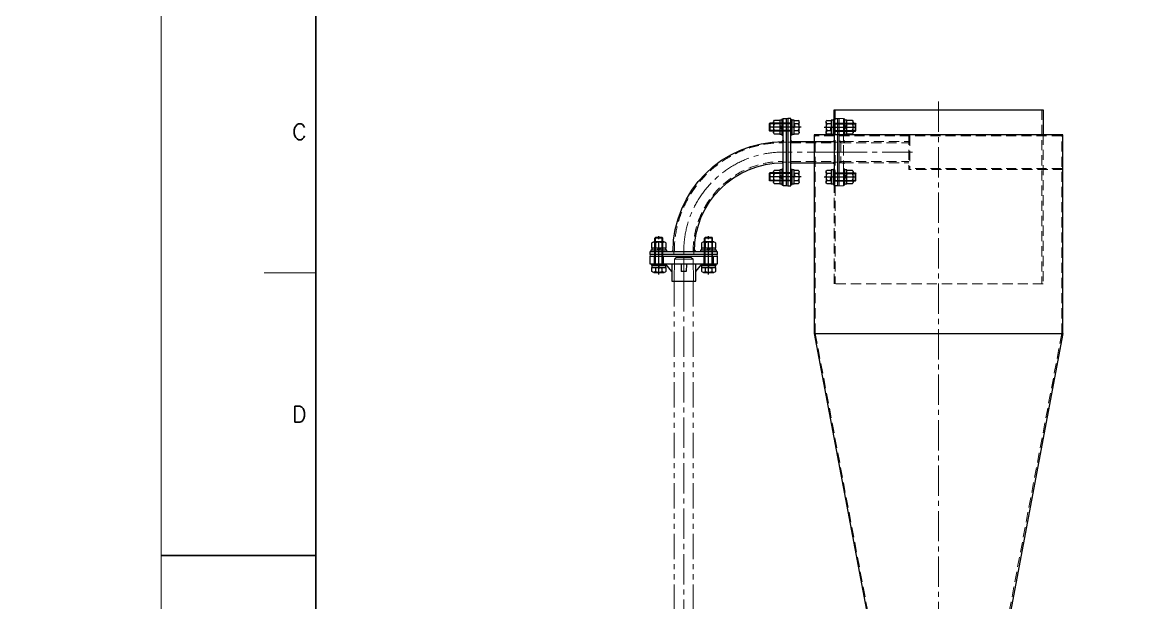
# Model space of a CAD drawing. Header units: millimetres. Extents: x 0 to 49006, y -7876 to 6995.
# Drawn here: x 10026 to 12269, y 2232 to 3399 of the extents above; entities that cross this region are included whole.
import ezdxf
from ezdxf import colors
from ezdxf.entities.mleader import LeaderData, LeaderLine
from ezdxf.enums import TextEntityAlignment as Align
from ezdxf.math import Vec2, Vec3

# ---------------------------------------------------------------- set-up
doc = ezdxf.new("R2010")
doc.units = ezdxf.units.MM
doc.header["$LTSCALE"] = 3.2
for name, pattern in [('CENTER2', [28.575, 19.05, -3.175, 3.175, -3.175]), ('HIDDEN', [9.525, 6.35, -3.175]), ('PHANTOM2', [31.75, 15.875, -3.175, 3.175, -3.175, 3.175, -3.175])]:
    doc.linetypes.add(name, pattern=pattern)
for name, color, linetype, lineweight in [('01_NORMAL', 7, 'Continuous', 25), ('04_HIDDEN', 2, 'HIDDEN', 13), ('05_CENTER', 4, 'CENTER2', 13), ('06_PHANTOM', 2, 'PHANTOM2', 13), ('08_DIM', 3, 'Continuous', 13), ('90_FRAME', 5, 'Continuous', 35)]:
    doc.layers.add(name, color=color, linetype=linetype, lineweight=lineweight)
doc.layers.add('10_DRAFT', color=8, linetype='Continuous', lineweight=0, plot=False)
doc.layers.add('91_BLANK', color=5, linetype='Continuous', lineweight=0, plot=False)
doc.styles.add('KANJI0', font='txt.shx', dxfattribs={"width": 0.9, "height": 30, "bigfont": 'bigfont'})
doc.styles.add('KSS_TXT', font='txt.shx', dxfattribs={"bigfont": 'extfont2.shx'})
doc.styles.add('KSS_TXT_L', font='txt.shx', dxfattribs={"height": 36, "bigfont": 'extfont2.shx'})
doc.styles.get("Standard").update_dxf_attribs({"font": 'txt.shx', "bigfont": 'extfont2.shx'})

# ---------------------------------------------------------------- blocks, each defined once
blk = doc.blocks.new('AM_BALLOON1')
at = {"transparency": 16777216}
blk.add_circle((0, 0), 5, dxfattribs=at)
blk.add_attdef('B_NUMBER', text='', height=3, dxfattribs=at).set_placement((0, 0), align=Align.MIDDLE_CENTER)
blk = doc.blocks.new('_OPEN')
at = {"color": 0, "linetype": 'ByBlock'}
for p, q in [((-1, 0.17), (0, 0)), ((0, 0), (-1, -0.17)), ((0, 0), (-1, 0))]:
    blk.add_line(p, q, dxfattribs=at)
blk = doc.blocks.new('A$C501F2277_1_1')
at = {"color": 0}
for p, q in [((-210, 1200), (-210, 1250)), ((-210, 1250), (210, 1250)), ((210, 1250), (210, 1200)), ((250, 1200), (-250, 1200)), ((-250, 1200), (-250, 800)), ((250, 800), (250, 1200)), ((-250, 800), (250, 800)), ((-250, 800), (-100, 6)), ((250, 800), (100, 6))]:
    blk.add_line(p, q, dxfattribs=at)
at = {"color": 3}
for points in [[(-196, 1186.3), (-198.5, 1186.3), (-198.5, 1186.3), (-196, 1183.8)], [(-191, 1186.3), (-188.5, 1186.3), (-188.5, 1186.3), (-191, 1188.9)], [(-196, 1143.6), (-198.5, 1143.6), (-198.5, 1143.6), (-196, 1146.1)], [(-191, 1143.6), (-188.5, 1143.6), (-188.5, 1143.6), (-191, 1141.1)]]:
    blk.add_lwpolyline(points, close=True, dxfattribs=at)
at = {"color": 0}
blk.add_lwpolyline([(150, 0), (-150, 0), (-150, 6), (150, 6)], close=True, dxfattribs=at)
at = {"layer": '04_HIDDEN'}
for p, q in [((-207.7, 1250), (-207.7, 900)), ((207.7, 1250), (207.7, 900)), ((247.7, 1197.7), (-247.7, 1197.7)), ((-247.7, 800.2), (-247.7, 1197.7)), ((-210, 900), (-210, 1200)), ((-60, 1200), (-60, 1130)), ((-57.7, 1197.7), (-57.7, 1132.3)), ((210, 1200), (210, 900)), ((247.7, 800.2), (247.7, 1197.7)), ((-191, 1186.3), (-200, 1186.3)), ((-196, 1186.3), (-196, 1143.6)), ((-196, 1183.8), (-60, 1183.8)), ((-191, 1186.3), (-60, 1186.3)), ((-196, 1146.1), (-60, 1146.1)), ((-191, 1143.6), (-200, 1143.6)), ((-191, 1143.6), (-60, 1143.6)), ((250, 1130), (-60, 1130)), ((247.7, 1132.3), (-57.7, 1132.3)), ((240, 1130), (240, 1132.3)), ((210, 900), (-210, 900)), ((-247.7, 800.2), (-97.7, 6.4)), ((247.7, 800.2), (97.7, 6.4)), ((-100, 6), (-97.7, 6.4)), ((-100, 0), (-100, 6)), ((100, 6), (97.7, 6.4)), ((100, 0), (100, 6))]:
    blk.add_line(p, q, dxfattribs=at)
blk.add_lwpolyline([(-191, 1232.5), (-200, 1232.5), (-200, 1097.5), (-191, 1097.5)], close=True, dxfattribs=at)
at = {"layer": '05_CENTER'}
for p, q in [((0, 1266.4), (0, -10.4)), ((-181.1, 1215), (-209.6, 1215)), ((-204.6, 1165), (-51.9, 1165)), ((-181.1, 1115), (-209.6, 1115)), ((-130, -7.8), (-130, 13.6)), ((130, -7.8), (130, 13.6))]:
    blk.add_line(p, q, dxfattribs=at)
blk = doc.blocks.new('A$C1A3C2C0C_1_1_2_1')
at = {"color": 0}
for p, q in [((-11, 1.5), (11, 1.5)), ((-11, 1.5), (-11, 0)), ((-9.8, 11), (9.8, 11)), ((-9.8, 4), (-9.8, 11)), ((9.8, 4), (-9.8, 4)), ((-9.3, 4), (-9.3, 1.5)), ((-4.9, 4), (-4.9, 11)), ((0, 1.5), (-2.5, 4)), ((0, 4), (2.5, 1.5)), ((4.9, 4), (4.9, 11)), ((9.2, 1.5), (9.2, 4)), ((9.8, 4), (9.8, 11)), ((11, 0), (11, 1.5)), ((-11, 0), (11, 0))]:
    blk.add_line(p, q, dxfattribs=at)
at = {"color": 0, "linetype": 'CENTER2'}
blk.add_line((0, -34), (0, 14), dxfattribs=at)
at = {"color": 0, "linetype": 'HIDDEN'}
for p, q in [((-5, -31), (-5, 0)), ((-4.2, -31), (-4.2, 0)), ((4.2, -31), (4.2, 0)), ((5, -31), (5, 0)), ((-5, -31), (5, -31))]:
    blk.add_line(p, q, dxfattribs=at)
at = {"layer": '10_DRAFT', "style": 'KSS_TXT_L'}
blk.add_text('BT-M10x35L,SW,PW', height=0.3, dxfattribs=at).set_placement((5.1, 10.7))
blk = doc.blocks.new('A$C5FAF1F26_1_1')
at = {"color": 3}
blk.add_lwpolyline([(-150, 3), (150, 3), (150, 0), (-150, 0)], close=True, dxfattribs=at)
for name, p in [('A$C501F2277_1_1', (0, 3)), ('A$C1A3C2C0C_1_1_2_1', (-130, 9)), ('A$C1A3C2C0C_1_1_2_1', (130, 9))]:
    blk.add_blockref(name, p)
blk = doc.blocks.new('A$C68034691_1_1')
at = {"color": 0}
for points in [[(6, 67.5), (0, 67.5), (0, -67.5), (6, -67.5)], [(138.5, -200), (138.5, -206), (273.5, -206), (273.5, -200)]]:
    blk.add_lwpolyline(points, close=True, dxfattribs=at)
at = {"color": 3}
for points in [[(6, 21.3), (8.5, 21.3), (8.5, 21.3), (6, 23.8)], [(6, -21.4), (8.5, -21.4), (8.5, -21.4), (6, -23.9)], [(184.6, -200), (184.6, -197.5), (184.6, -197.5), (182.1, -200)], [(227.4, -200), (227.3, -197.5), (227.3, -197.5), (229.9, -200)]]:
    blk.add_lwpolyline(points, close=True, dxfattribs=at)
at = {"color": 0}
for radius in [221.4, 178.7]:
    blk.add_arc((6, -200), radius, 0, 90, dxfattribs=at)
at = {"layer": '04_HIDDEN'}
for p, q in [((6, 20), (0, 20)), ((6, -20), (0, -20)), ((186, -200), (186, -206)), ((226, -200), (226, -206))]:
    blk.add_line(p, q, dxfattribs=at)
for radius in [218.9, 181.2]:
    blk.add_arc((6, -200), radius, 0, 90, dxfattribs=at)
at = {"layer": '05_CENTER'}
for p, q in [((15.9, 50), (-9.6, 50)), ((6, 0), (0, 0)), ((15.9, -50), (-9.6, -50)), ((156, -190.1), (156, -215.6)), ((206, -200), (206, -206)), ((256, -190.1), (256, -215.6))]:
    blk.add_line(p, q, dxfattribs=at)
blk.add_arc((6, -200), 200, 0, 90, dxfattribs=at)
blk = doc.blocks.new('TSフランジ-JIS10K-32mma_1_1')
at = {"color": 0}
for p, q in [((-24.2, 16), (-24.2, 50.5)), ((-24.2, 50.5), (24.2, 50.5)), ((24.2, 50.5), (24.2, 16)), ((-24.2, 31), (-36.2, 16)), ((-5.5, 16), (-5, 31)), ((5, 31), (-5, 31)), ((5.5, 16), (5, 31)), ((24.2, 31), (36.2, 16)), ((-67.5, 16), (-67.5, 0)), ((67.5, 16), (-67.5, 16)), ((-67.5, 0), (67.5, 0)), ((67.5, 0), (67.5, 16))]:
    blk.add_line(p, q, dxfattribs=at)
at = {"layer": '04_HIDDEN', "color": 0}
for p, q in [((-59.5, 0), (-59.5, 16)), ((-40.5, 0), (-40.5, 16)), ((40.5, 0), (40.5, 16)), ((59.5, 0), (59.5, 16))]:
    blk.add_line(p, q, dxfattribs=at)
at = {"layer": '05_CENTER', "color": 0}
for p, q in [((0, 0), (0, 50.5)), ((-50, -5), (-50, 21)), ((50, -5), (50, 21))]:
    blk.add_line(p, q, dxfattribs=at)
at = {"layer": '10_DRAFT'}
for p, q in [((-19.3, 50.5), (-18.8, 6.5)), ((18.8, 6.5), (19.3, 50.5)), ((-15, 2.7), (-18.8, 6.5)), ((-18.8, 6.5), (18.8, 6.5)), ((-15, 2.7), (-15, 0)), ((15, 2.7), (-15, 2.7)), ((18.8, 6.5), (15, 2.7)), ((15, 2.7), (15, 0))]:
    blk.add_line(p, q, dxfattribs=at)
blk = doc.blocks.new('M16Nza_1_1')
at = {"color": 0}
for p, q in [((-14, 2.6), (-14, 6.6)), ((-14, 6.6), (14, 6.6)), ((-13.9, 17.7), (-13.9, 6.6)), ((-10.4, 19.6), (10.4, 19.6)), ((-6.9, 6.6), (-6.9, 17.7)), ((-4, 6.6), (0, 2.6)), ((0, 6.6), (4, 2.6)), ((6.9, 17.7), (6.9, 6.6)), ((13.9, 6.6), (13.9, 17.7)), ((14, 6.6), (14, 2.6))]:
    blk.add_line(p, q, dxfattribs=at)
at = {"color": 0, "linetype": 'CENTER2'}
blk.add_line((0, 0), (0, 19.6), dxfattribs=at)
at = {"color": 0}
blk.add_lwpolyline([(-16, 2.6), (16, 2.6), (16, 0), (-16, 0)], close=True, dxfattribs=at)
for centre, radius, start, end in [((-10.4, 15.4), 4.16, 33.626, 146.374), ((0, 5.7), 13.8, 60, 120), ((10.4, 15.4), 4.16, 33.626, 146.374)]:
    blk.add_arc(centre, radius, start, end, dxfattribs=at)
at = {"layer": '10_DRAFT', "style": 'KANJI0', "width": 0.82}
blk.add_text('Ｍ１６', height=1.71, dxfattribs=at).set_placement((0.4, 6.8))
blk = doc.blocks.new('A$C3F755A23_1_1')
at = {"color": 0}
for p, q in [((-15, 0), (-15, 3)), ((-15, 3), (15, 3)), ((-15, 0), (15, 0)), ((-14, 3), (-14, 7)), ((-14, 7), (14, 7)), ((-13.8, 15.1), (-13.8, 7)), ((-10.4, 17), (10.4, 17)), ((-8, 0), (-8, -41.9)), ((-6.9, 7), (-6.9, 15.1)), ((-6.9, 0), (-6.9, -43)), ((0.7, 3), (-0.7, 7)), ((6.9, 15.1), (6.9, 7)), ((6.9, 0), (6.9, -43)), ((8, 0), (8, -41.9)), ((13.8, 7), (13.8, 15.1)), ((14, 7), (14, 3)), ((15, 3), (15, 0)), ((8, -41.9), (-8, -41.9)), ((-8, -41.9), (-6.9, -43)), ((6.9, -43), (-6.9, -43)), ((8, -41.9), (6.9, -43))]:
    blk.add_line(p, q, dxfattribs=at)
at = {"color": 0, "linetype": 'CENTER2'}
blk.add_line((0, 20.9), (0, -46), dxfattribs=at)
at = {"color": 0}
for centre, radius, start, end in [((-10.4, 12.8), 4.16, 33.626, 146.374), ((0, 3.1), 13.8, 60, 120), ((10.4, 12.8), 4.16, 33.626, 146.374)]:
    blk.add_arc(centre, radius, start, end, dxfattribs=at)
at = {"layer": '10_DRAFT', "style": 'KANJI0', "width": 0.82}
blk.add_text('M16x50', height=1, dxfattribs=at).set_placement((0.4, 7.5))
blk = doc.blocks.new('A$C68034718_1_1')
at = {"color": 0}
for p, q in [((94, 21.3), (6, 21.3)), ((94, -21.4), (6, -21.4))]:
    blk.add_line(p, q, dxfattribs=at)
for points in [[(6, 67.5), (0, 67.5), (0, -67.5), (6, -67.5)], [(94, 67.5), (100, 67.5), (100, -67.5), (94, -67.5)]]:
    blk.add_lwpolyline(points, close=True, dxfattribs=at)
at = {"color": 3}
for points in [[(6, 21.3), (8.5, 21.3), (8.5, 21.3), (6, 23.8)], [(94, 21.3), (91.5, 21.3), (91.5, 21.3), (94, 23.8)], [(6, -21.4), (8.5, -21.4), (8.5, -21.4), (6, -23.9)], [(94, -21.4), (91.5, -21.4), (91.5, -21.4), (94, -23.9)]]:
    blk.add_lwpolyline(points, close=True, dxfattribs=at)
at = {"layer": '04_HIDDEN'}
for p, q in [((6, 20), (0, 20)), ((94, 18.9), (6, 18.9)), ((94, 20), (100, 20)), ((6, -20), (0, -20)), ((94, -18.8), (6, -18.8)), ((94, -20), (100, -20))]:
    blk.add_line(p, q, dxfattribs=at)
at = {"layer": '05_CENTER'}
for p, q in [((15.9, 50), (-9.6, 50)), ((84.1, 50), (109.6, 50)), ((0, 0), (100, 0)), ((94, 0), (100, 0)), ((15.9, -50), (-9.6, -50)), ((84.1, -50), (109.6, -50))]:
    blk.add_line(p, q, dxfattribs=at)
blk = doc.blocks.new('A$C72FC13DD_1_1')
at = {"color": 0}
for p, q in [((-15, 0), (-15, 3)), ((-15, 3), (15, 3)), ((-15, 0), (15, 0)), ((-14, 3), (-14, 7)), ((-14, 7), (14, 7)), ((-13.9, 15.1), (-13.9, 7)), ((-10.4, 17), (10.4, 17)), ((-8, 0), (-8, -51.9)), ((-6.9, 7), (-6.9, 15.1)), ((-6.9, 0), (-6.9, -53)), ((0.7, 3), (-0.7, 7)), ((6.9, 15.1), (6.9, 7)), ((6.9, 0), (6.9, -53)), ((8, 0), (8, -51.9)), ((13.9, 7), (13.9, 15.1)), ((14, 7), (14, 3)), ((15, 3), (15, 0)), ((8, -51.9), (-8, -51.9)), ((-8, -51.9), (-6.9, -53)), ((6.9, -53), (-6.9, -53)), ((8, -51.9), (6.9, -53))]:
    blk.add_line(p, q, dxfattribs=at)
at = {"color": 0, "linetype": 'CENTER2'}
blk.add_line((0, 20.9), (0, -56), dxfattribs=at)
at = {"color": 0}
for centre, radius, start, end in [((-10.4, 12.8), 4.16, 33.626, 146.374), ((0, 3.1), 13.8, 60, 120), ((10.4, 12.8), 4.16, 33.626, 146.374)]:
    blk.add_arc(centre, radius, start, end, dxfattribs=at)
at = {"layer": '10_DRAFT', "style": 'KANJI0', "width": 0.82}
blk.add_text('M16x60', height=1, dxfattribs=at).set_placement((0.4, 7.5))
blk = doc.blocks.new('A$C68034EC3_1_1')
at = {"layer": '08_DIM'}
for points in [[(3, -67.5), (0, -67.5), (0, 67.5), (3, 67.5)], [(106, -67.5), (103, -67.5), (103, 67.5), (106, 67.5)], [(379.5, -206), (379.5, -209), (244.5, -209), (244.5, -206)]]:
    blk.add_lwpolyline(points, close=True, dxfattribs=at)
for name, p in [('A$C68034691_1_1', (106, 0)), ('M16Nza_1_1', (262, -200)), ('M16Nza_1_1', (362, -200))]:
    blk.add_blockref(name, p)
for name, p, rotation in [('A$C3F755A23_1_1', (9, 50), 270), ('M16Nza_1_1', (-9, 50), 90), ('A$C3F755A23_1_1', (97, 50), 89.99999999999999), ('M16Nza_1_1', (112, 50), 270), ('A$C3F755A23_1_1', (9, -50), 270), ('M16Nza_1_1', (-9, -50), 90), ('A$C3F755A23_1_1', (97, -50), 89.99999999999999), ('M16Nza_1_1', (112, -50), 270), ('A$C72FC13DD_1_1', (262, -225), 180), ('A$C72FC13DD_1_1', (362, -225), 180)]:
    blk.add_blockref(name, p, dxfattribs=dict(rotation=rotation))
at = {"color": 4, "rotation": 180}
blk.add_blockref('TSフランジ-JIS10K-32mma_1_1', (312, -209), dxfattribs=at)
at = {"layer": '01_NORMAL'}
blk.add_blockref('A$C68034718_1_1', (3, 0), dxfattribs=at)

msp = doc.modelspace()

# ---------------------------------------------------------------- linework, layer by layer
at = {"layer": '05_CENTER'}
msp.add_line((11354.845, 2878.24), (11354.845, 1228.291), dxfattribs=at)
at = {"layer": '06_PHANTOM'}
for p, q in [((11335.845, 2878.24), (11335.845, 1228.291)), ((11373.845, 2878.24), (11373.845, 1228.291))]:
    msp.add_line(p, q, dxfattribs=at)
at = {"layer": '90_FRAME', "color": 4, "lineweight": 13}
msp.add_line((10615.259, 2894.678), (10511.564, 2894.678), dxfattribs=at)
at = {"layer": '90_FRAME'}
msp.add_line((10304.492, 2326.701), (10615.259, 2326.701), dxfattribs=at)
msp.add_lwpolyline([(10615.259, 106.485), (16826.403, 106.485), (16826.403, 4546.916), (10615.259, 4546.916)], close=True, dxfattribs=at)
at = {"layer": '91_BLANK'}
msp.add_lwpolyline([(10304.492, 3.253), (16930.099, 3.253), (16930.099, 4666.612), (10304.492, 4666.612)], close=True, dxfattribs=at)

# ---------------------------------------------------------------- block references
msp.add_blockref('A$C5FAF1F26_1_1', (11866.845, 1969.74))
at = {"layer": '01_NORMAL', "xscale": -1}
msp.add_blockref('A$C68034EC3_1_1', (11666.845, 3137.74), dxfattribs=at)

# ---------------------------------------------------------------- texts
at = {"layer": '90_FRAME', "color": 0, "lineweight": 13, "style": 'KSS_TXT'}
for s, p in [('C', (10568.151, 3178.667)), ('D', (10568.151, 2610.689))]:
    msp.add_text(s, height=32, dxfattribs=at).set_placement(p, align=Align.MIDDLE_LEFT)

# ---------------------------------------------------------------- leaders
at = {"layer": '08_DIM'}
ml = msp.add_multileader_block('Standard', dxfattribs=at)
ml.set_content('AM_BALLOON1', color=256, scale=10)
ml.set_attribute('B_NUMBER', 'H', width=0)
ml.set_leader_properties(color=256, linetype='ByLayer', lineweight=-1)
ml.set_arrow_properties(name='OPEN')
ml.build(insert=Vec2(0, 0))
ml.multileader.update_dxf_attribs({"leader_type": 0, "has_dogleg": 0, "text_right_attachment_type": 6, "dogleg_length": 0, "arrow_head_size": 20, "scale": 10, "block_connection_type": 1})
ctx = ml.context
ctx.base_point, ctx.scale, ctx.char_height, ctx.arrow_head_size, ctx.landing_gap_size, ctx.plane_origin = Vec3(34758.24, 4676.115), 10, 40, 20, 20, Vec3(34837.832, 4676.156)
ctx.right_attachment, ctx.attachment_type = 6, 1
notes = []
notes.append((ctx, [(0, (0, 0, 0), (0, 0), (1, 0), 1, [])]))
ctx.block.insert = Vec3(34758.24, 4676.115)
ml = msp.add_multileader_block('Standard', dxfattribs=at)
ml.set_content('AM_BALLOON1', color=256, scale=10)
ml.set_attribute('B_NUMBER', 'G', width=0)
ml.set_leader_properties(color=256, linetype='ByLayer', lineweight=-1)
ml.set_arrow_properties(name='OPEN')
ml.build(insert=Vec2(0, 0))
ml.multileader.update_dxf_attribs({"leader_type": 0, "has_dogleg": 0, "text_right_attachment_type": 6, "dogleg_length": 0, "arrow_head_size": 20, "scale": 10, "block_connection_type": 1})
ctx = ml.context
ctx.base_point, ctx.scale, ctx.char_height, ctx.arrow_head_size, ctx.landing_gap_size, ctx.plane_origin = Vec3(34758.24, 4537.505), 10, 40, 20, 20, Vec3(34837.832, 4537.546)
ctx.right_attachment, ctx.attachment_type = 6, 1
notes.append((ctx, [(0, (0, 0, 0), (0, 0), (1, 0), 1, [])]))
ctx.block.insert = Vec3(34758.24, 4537.505)
ml = msp.add_multileader_block('Standard', dxfattribs=at)
ml.set_content('AM_BALLOON1', color=256, scale=10)
ml.set_attribute('B_NUMBER', 'F', width=0)
ml.set_leader_properties(color=256, linetype='ByLayer', lineweight=-1)
ml.set_arrow_properties(name='OPEN')
ml.build(insert=Vec2(0, 0))
ml.multileader.update_dxf_attribs({"leader_type": 0, "has_dogleg": 0, "text_right_attachment_type": 6, "dogleg_length": 0, "arrow_head_size": 20, "scale": 10, "block_connection_type": 1})
ctx = ml.context
ctx.base_point, ctx.scale, ctx.char_height, ctx.arrow_head_size, ctx.landing_gap_size, ctx.plane_origin = Vec3(34758.24, 4398.895), 10, 40, 20, 20, Vec3(34837.832, 4398.936)
ctx.right_attachment, ctx.attachment_type = 6, 1
notes.append((ctx, [(0, (0, 0, 0), (0, 0), (1, 0), 1, [])]))
ctx.block.insert = Vec3(34758.24, 4398.895)
ml = msp.add_multileader_block('Standard', dxfattribs=at)
ml.set_content('AM_BALLOON1', color=256, scale=8)
ml.set_attribute('B_NUMBER', 'V', width=0)
ml.set_leader_properties(color=256, linetype='ByLayer', lineweight=-1)
ml.set_arrow_properties(name='OPEN')
ml.build(insert=Vec2(0, 0))
ml.multileader.update_dxf_attribs({"leader_type": 0, "has_dogleg": 0, "text_right_attachment_type": 6, "dogleg_length": 0, "arrow_head_size": 16, "scale": 8, "block_connection_type": 1})
ctx = ml.context
ctx.base_point, ctx.scale, ctx.char_height, ctx.arrow_head_size, ctx.landing_gap_size, ctx.plane_origin = Vec3(14513.808, 4338.439), 8, 32, 16, 16, Vec3(14510.307, 4358.429)
ctx.right_attachment, ctx.attachment_type = 6, 1
notes.append((ctx, [(0, (0, 0, 0), (0, 0), (1, 0), 1, [])]))
ctx.block.insert = Vec3(14513.808, 4338.439)
ml = msp.add_multileader_block('Standard', dxfattribs=at)
ml.set_content('AM_BALLOON1', color=256, scale=10)
ml.set_attribute('B_NUMBER', 'E', width=0)
ml.set_leader_properties(color=256, linetype='ByLayer', lineweight=-1)
ml.set_arrow_properties(name='OPEN')
ml.build(insert=Vec2(0, 0))
ml.multileader.update_dxf_attribs({"leader_type": 0, "has_dogleg": 0, "text_right_attachment_type": 6, "dogleg_length": 0, "arrow_head_size": 20, "scale": 10, "block_connection_type": 1})
ctx = ml.context
ctx.base_point, ctx.scale, ctx.char_height, ctx.arrow_head_size, ctx.landing_gap_size, ctx.plane_origin = Vec3(34758.24, 4260.285), 10, 40, 20, 20, Vec3(34837.832, 4260.325)
ctx.right_attachment, ctx.attachment_type = 6, 1
notes.append((ctx, [(0, (0, 0, 0), (0, 0), (1, 0), 1, [])]))
ctx.block.insert = Vec3(34758.24, 4260.285)
ml = msp.add_multileader_block('Standard', dxfattribs=at)
ml.set_content('AM_BALLOON1', color=256, scale=8)
ml.set_attribute('B_NUMBER', 'AD', width=0)
ml.set_leader_properties(color=256, linetype='ByLayer', lineweight=-1)
ml.set_arrow_properties(name='OPEN')
ml.build(insert=Vec2(0, 0))
ml.multileader.update_dxf_attribs({"leader_type": 0, "has_dogleg": 0, "text_right_attachment_type": 6, "dogleg_length": 0, "arrow_head_size": 16, "scale": 8, "block_connection_type": 1})
ctx = ml.context
ctx.base_point, ctx.scale, ctx.char_height, ctx.arrow_head_size, ctx.landing_gap_size, ctx.plane_origin = Vec3(14367.366, 4241.007), 8, 32, 16, 16, Vec3(14367.366, 4241.007)
ctx.right_attachment, ctx.attachment_type = 6, 1
notes.append((ctx, [(0, (0, 0, 0), (0, 0), (1, 0), 1, [])]))
ctx.block.insert = Vec3(14367.366, 4241.007)
ml = msp.add_multileader_block('Standard', dxfattribs=at)
ml.set_content('AM_BALLOON1', color=256, scale=8)
ml.set_attribute('B_NUMBER', 'A', width=0)
ml.set_leader_properties(color=256, linetype='ByLayer', lineweight=-1)
ml.set_arrow_properties(name='OPEN')
ml.build(insert=Vec2(0, 0))
ml.multileader.update_dxf_attribs({"leader_type": 0, "has_dogleg": 0, "text_right_attachment_type": 6, "dogleg_length": 0, "arrow_head_size": 16, "scale": 8, "block_connection_type": 1})
ctx = ml.context
ctx.base_point, ctx.scale, ctx.char_height, ctx.arrow_head_size, ctx.landing_gap_size, ctx.plane_origin = Vec3(16285.384, 4170.23), 8, 32, 16, 16, Vec3(16285.384, 4170.23)
ctx.right_attachment, ctx.attachment_type = 6, 1
notes.append((ctx, [(0, (0, 0, 0), (0, 0), (1, 0), 1, [])]))
ctx.block.insert = Vec3(16285.384, 4170.23)
ml = msp.add_multileader_block('Standard', dxfattribs=at)
ml.set_content('AM_BALLOON1', color=256, scale=8)
ml.set_attribute('B_NUMBER', 'AA', width=0)
ml.set_leader_properties(color=256, linetype='ByLayer', lineweight=-1)
ml.set_arrow_properties(name='OPEN')
ml.build(insert=Vec2(0, 0))
ml.multileader.update_dxf_attribs({"leader_type": 0, "has_dogleg": 0, "text_right_attachment_type": 6, "dogleg_length": 0, "arrow_head_size": 16, "scale": 8, "block_connection_type": 1})
ctx = ml.context
ctx.base_point, ctx.scale, ctx.char_height, ctx.arrow_head_size, ctx.landing_gap_size, ctx.plane_origin = Vec3(14414.787, 3710.778), 8, 32, 16, 16, Vec3(14414.787, 3710.778)
ctx.right_attachment, ctx.attachment_type = 6, 1
notes.append((ctx, [(0, (0, 0, 0), (0, 0), (1, 0), 1, [])]))
ctx.block.insert = Vec3(14414.787, 3710.778)
ml = msp.add_multileader_block('Standard', dxfattribs=at)
ml.set_content('AM_BALLOON1', color=256, scale=10)
ml.set_attribute('B_NUMBER', 'T', width=0)
ml.set_leader_properties(color=256, linetype='ByLayer', lineweight=-1)
ml.set_arrow_properties(name='OPEN')
ml.build(insert=Vec2(0, 0))
ml.multileader.update_dxf_attribs({"leader_type": 0, "has_dogleg": 0, "text_right_attachment_type": 6, "dogleg_length": 0, "arrow_head_size": 20, "scale": 10, "block_connection_type": 1})
ctx = ml.context
ctx.base_point, ctx.scale, ctx.char_height, ctx.arrow_head_size, ctx.landing_gap_size, ctx.plane_origin = Vec3(34888.38, 3645.663), 10, 40, 20, 20, Vec3(34967.973, 3645.704)
ctx.right_attachment, ctx.attachment_type = 6, 1
notes.append((ctx, [(0, (0, 0, 0), (0, 0), (1, 0), 1, [])]))
ctx.block.insert = Vec3(34888.38, 3645.663)
ml = msp.add_multileader_block('Standard', dxfattribs=at)
ml.set_content('AM_BALLOON1', color=256, scale=8)
ml.set_attribute('B_NUMBER', 'AC', width=0)
ml.set_leader_properties(color=256, linetype='ByLayer', lineweight=-1)
ml.set_arrow_properties(name='OPEN')
ml.build(insert=Vec2(0, 0))
ml.multileader.update_dxf_attribs({"leader_type": 0, "has_dogleg": 0, "text_right_attachment_type": 6, "dogleg_length": 0, "arrow_head_size": 16, "scale": 8, "block_connection_type": 1})
ctx = ml.context
ctx.base_point, ctx.scale, ctx.char_height, ctx.arrow_head_size, ctx.landing_gap_size, ctx.plane_origin = Vec3(14487.845, 3625.922), 8, 32, 16, 16, Vec3(14487.845, 3625.922)
ctx.right_attachment, ctx.attachment_type = 6, 1
notes.append((ctx, [(0, (0, 0, 0), (0, 0), (1, 0), 1, [])]))
ctx.block.insert = Vec3(14487.845, 3625.922)
ml = msp.add_multileader_block('Standard', dxfattribs=at)
ml.set_content('AM_BALLOON1', color=256, scale=8)
ml.set_attribute('B_NUMBER', 'B', width=0)
ml.set_leader_properties(color=256, linetype='ByLayer', lineweight=-1)
ml.set_arrow_properties(name='OPEN')
ml.build(insert=Vec2(0, 0))
ml.multileader.update_dxf_attribs({"leader_type": 0, "has_dogleg": 0, "text_right_attachment_type": 6, "dogleg_length": 0, "arrow_head_size": 16, "scale": 8, "block_connection_type": 1})
ctx = ml.context
ctx.base_point, ctx.scale, ctx.char_height, ctx.arrow_head_size, ctx.landing_gap_size, ctx.plane_origin = Vec3(15361.057, 3588.037), 8, 32, 16, 16, Vec3(15361.057, 3588.037)
ctx.right_attachment, ctx.attachment_type = 6, 1
notes.append((ctx, [(0, (0, 0, 0), (0, 0), (1, 0), 1, [])]))
ctx.block.insert = Vec3(15361.057, 3588.037)
ml = msp.add_multileader_block('Standard', dxfattribs=at)
ml.set_content('AM_BALLOON1', color=256, scale=6)
ml.set_attribute('B_NUMBER', 'N', width=0)
ml.set_leader_properties(color=256, linetype='ByLayer', lineweight=-1)
ml.set_arrow_properties(name='OPEN')
ml.build(insert=Vec2(0, 0))
ml.multileader.update_dxf_attribs({"leader_type": 0, "has_dogleg": 0, "text_right_attachment_type": 6, "dogleg_length": 0, "arrow_head_size": 12, "scale": 6, "block_connection_type": 1})
ctx = ml.context
ctx.base_point, ctx.scale, ctx.char_height, ctx.arrow_head_size, ctx.landing_gap_size, ctx.plane_origin = Vec3(18857.771, 2247.007), 6, 24, 12, 12, Vec3(18857.771, 2247.007)
ctx.right_attachment, ctx.attachment_type = 6, 1
notes.append((ctx, [(0, (0, 0, 0), (0, 0), (1, 0), 1, [])]))
ctx.block.insert = Vec3(18857.771, 2247.007)
for ctx, leaders in notes:
    for number, flags, end, landing, length, lines in leaders:
        leader = LeaderData()
        leader.index, (leader.has_last_leader_line, leader.has_dogleg_vector, leader.attachment_direction) = number, flags
        leader.last_leader_point, leader.dogleg_vector, leader.dogleg_length = Vec3(end), Vec3(landing), length
        for number, points, colour, breaks in lines:
            line = LeaderLine()
            line.index, line.vertices, line.color, line.breaks = number, Vec3.list(points), colors.encode_raw_color(colour), breaks
            leader.lines.append(line)
        ctx.leaders.append(leader)

doc.saveas('drawing.dxf')
